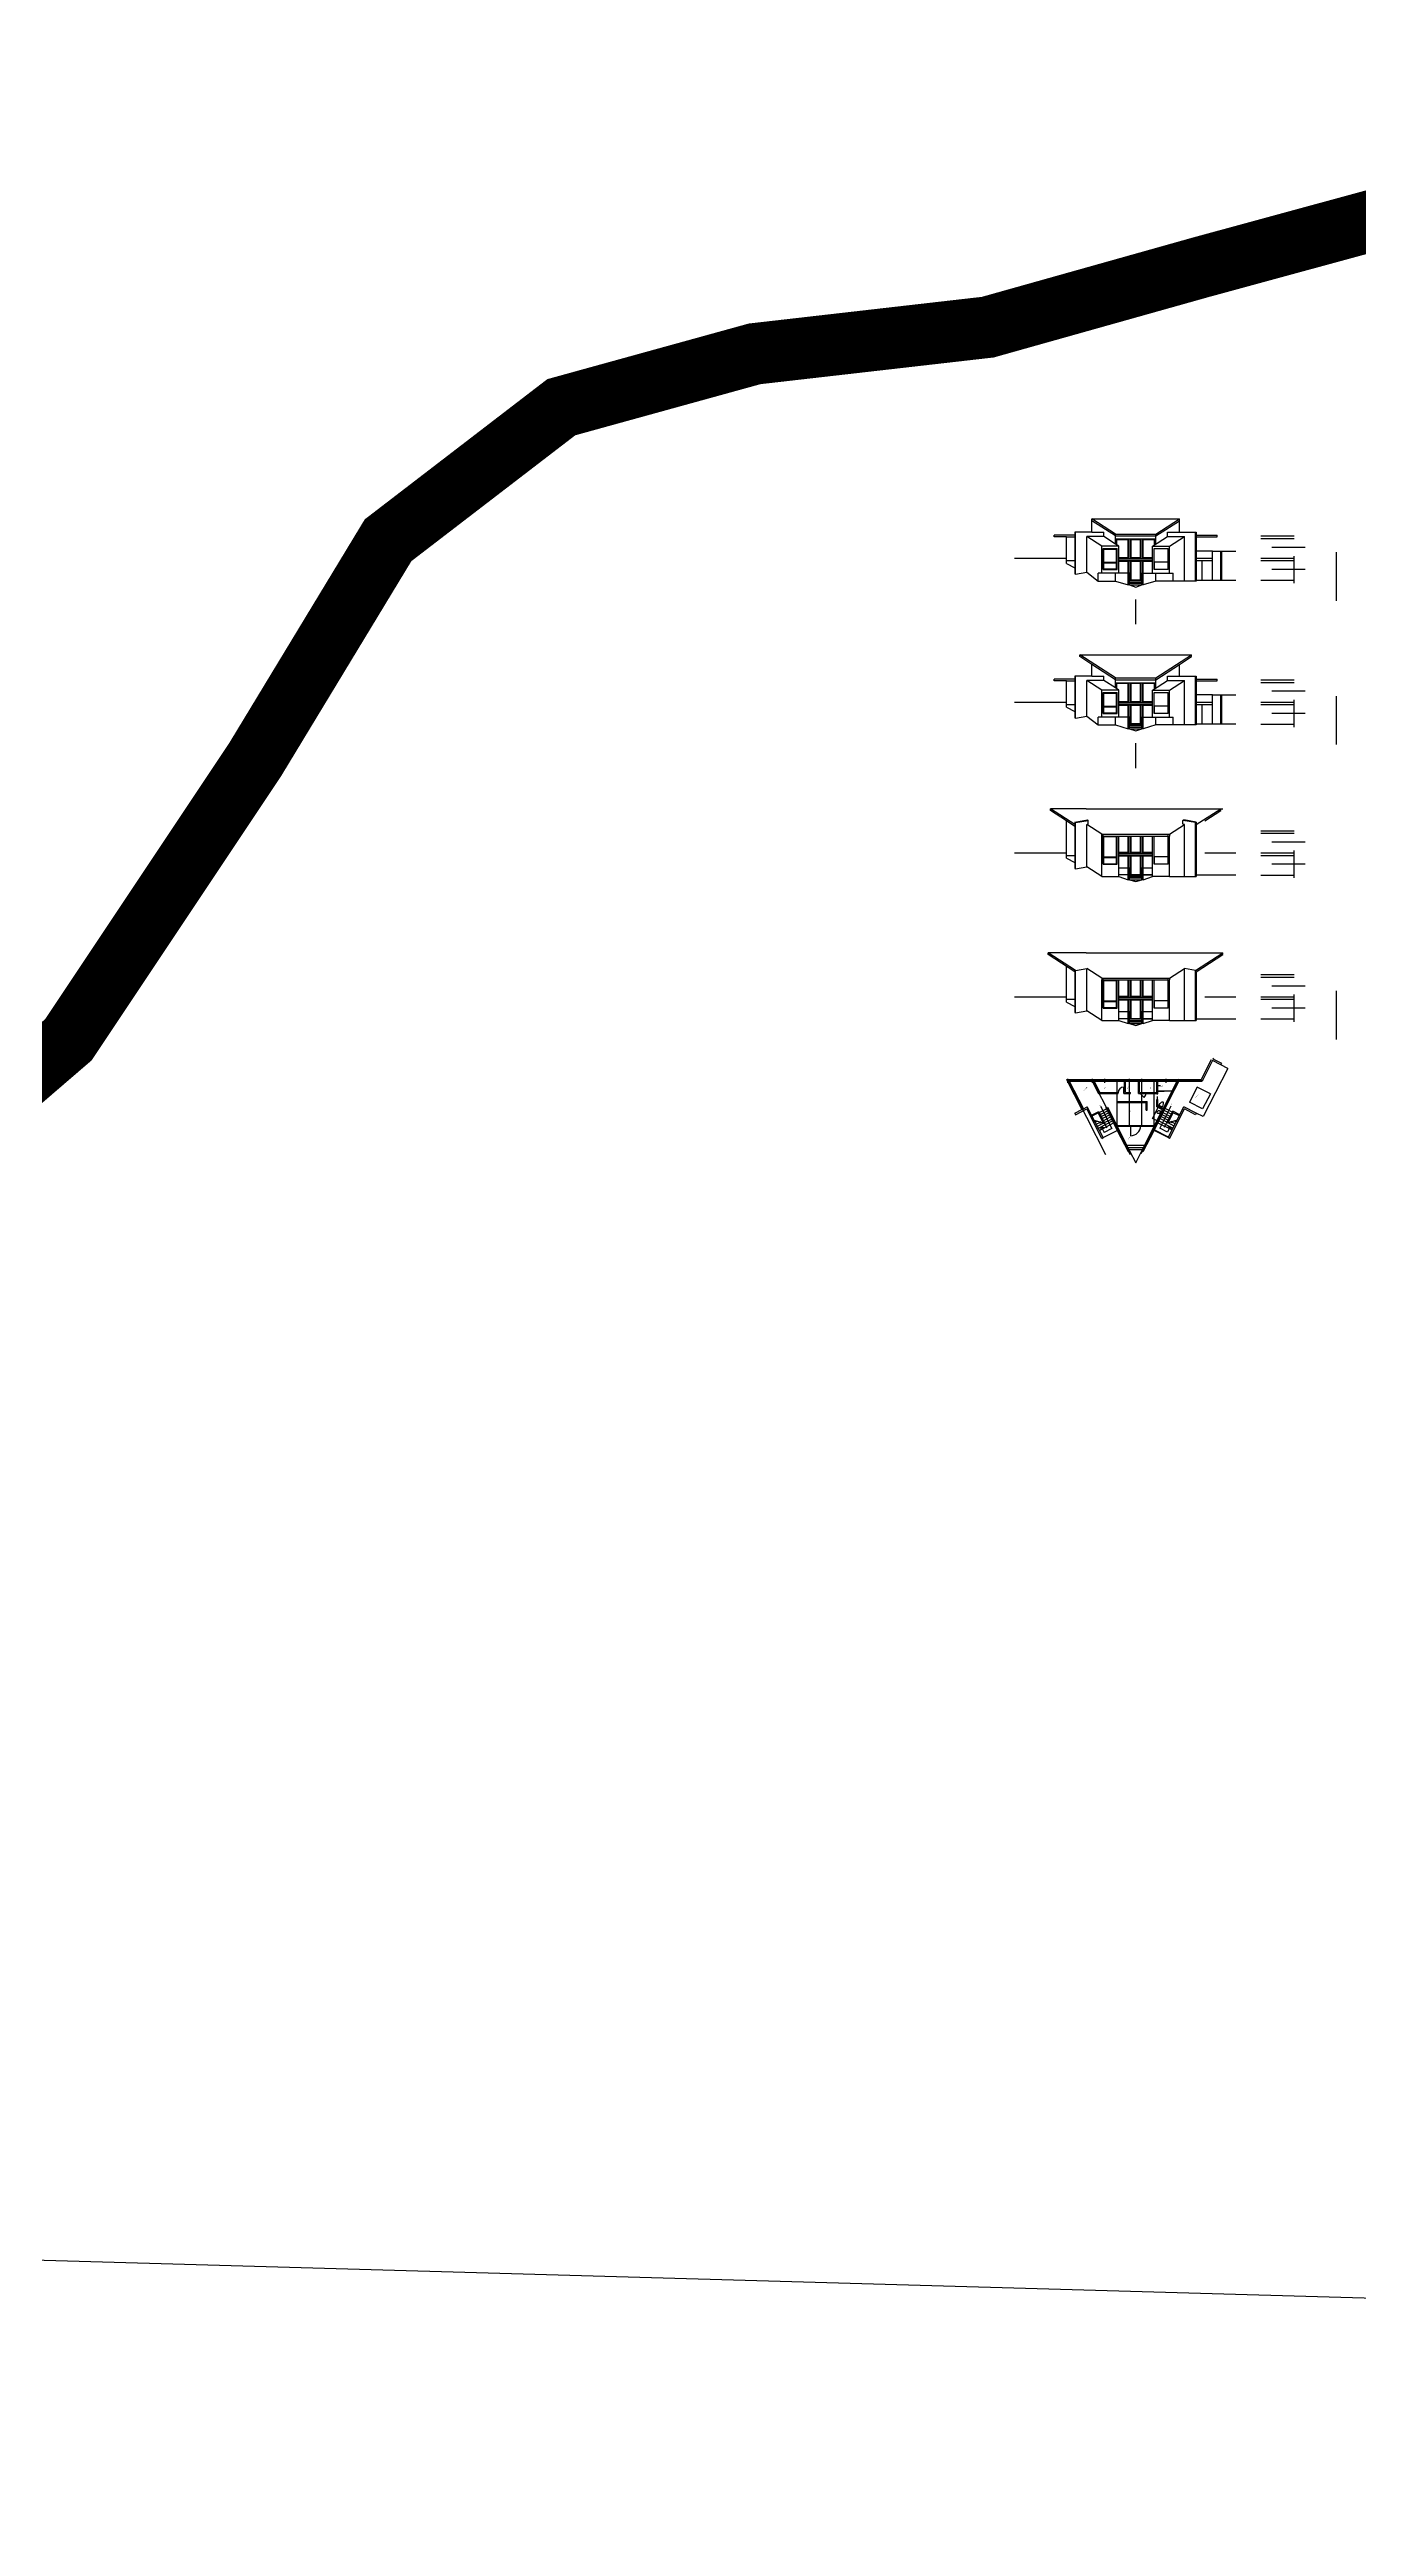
# Model space of a CAD drawing. Header units: inches. Extents: x -43639 to 75791, y -33466 to 47612.
# Drawn here: x 6285 to 12663, y -1515 to 10553 of the extents above; entities that cross this region are included whole.
import ezdxf

# ---------------------------------------------------------------- set-up
doc = ezdxf.new("R2010")
doc.units = ezdxf.units.IN
doc.header["$LTSCALE"] = 8
doc.header["$MEASUREMENT"] = 0
doc.linetypes.add('DASHED', pattern=[0.75, 0.5, -0.25])
doc.layers.get('0').update_dxf_attribs({"linetype": 'CONTINUOUS'})
for name, color, linetype in [('A-Elev', 7, 'CONTINUOUS'), ('A-fixtures', 140, 'CONTINUOUS'), ('A-millwork', 252, 'CONTINUOUS'), ('A-walls', 7, 'CONTINUOUS'), ('TOPOCREEK', 5, 'CONTINUOUS')]:
    doc.layers.add(name, color=color, linetype=linetype)
doc.styles.get("Standard").update_dxf_attribs({"font": 'txt', "height": 0.2})

msp = doc.modelspace()

# ---------------------------------------------------------------- linework, layer by layer
msp.add_line((3, -38), (30335, -905))
at = {"layer": 'A-Elev'}
for p, q in [((11364, 8266, -24034), (11791, 8266, -24034)), ((12350, 7953), (12350, 8085)), ((11305, 7603, 0), (11850, 7603, 0)), ((12350, 7252), (12350, 7384)), ((11337, 6854, 0), (12003, 6854, 0)), ((12350, 6517), (12350, 6650)), ((11337, 6152, 0), (12003, 6152, 0)), ((12350, 5816), (12350, 5948))]:
    msp.add_line(p, q, dxfattribs=at)
at = {"layer": 'A-Elev', "color": 253}
for p, q in [((11422, 8118, 0), (11485, 8118, 0)), ((11479, 8169, 0), (11676, 8169, 0)), ((11486, 8166, 0), (11541, 8166, 0)), ((11488, 8019, 0), (11488, 8121, 0)), ((11541, 8076, 0), (11541, 8166, 0)), ((11544, 8073, 0), (11544, 8169, 0)), ((11552, 8073, -8376), (11552, 8169, -8376)), ((11555, 8166, 0), (11601, 8166, 0)), ((11604, 8073, 0), (11604, 8169, 0)), ((11612, 8073, -8376), (11612, 8169, -8376)), ((11615, 8166, 0), (11670, 8166, 0)), ((11670, 8140, -8376), (11670, 8166, -8376)), ((11541, 8076, 0), (11495, 8076, 0)), ((11495, 8073, 0), (11660, 8073, 0)), ((11541, 8001, 0), (11541, 8058, 0)), ((11544, 8001, 0), (11544, 8061, 0)), ((11552, 7965, -8376), (11552, 8061, -8376)), ((11601, 8076, 0), (11555, 8076, 0)), ((11604, 7965, 0), (11604, 8061, 0)), ((11612, 8001, -8376), (11612, 8061, -8376)), ((11660, 8076, 0), (11615, 8076, 0)), ((11422, 7417, 0), (11485, 7417, 0)), ((11479, 7468, 0), (11676, 7468, 0)), ((11486, 7465, 0), (11541, 7465, 0)), ((11488, 7318, 0), (11488, 7420, 0)), ((11541, 7375, 0), (11495, 7375, 0)), ((11495, 7372, 0), (11660, 7372, 0)), ((11541, 7375, 0), (11541, 7465, 0)), ((11544, 7372, 0), (11544, 7468, 0)), ((11552, 7372, -8376), (11552, 7468, -8376)), ((11555, 7465, 0), (11601, 7465, 0)), ((11601, 7375, 0), (11555, 7375, 0)), ((11604, 7372, 0), (11604, 7468, 0)), ((11612, 7372, -8376), (11612, 7468, -8376)), ((11615, 7465, 0), (11670, 7465, 0)), ((11660, 7375, 0), (11615, 7375, 0)), ((11670, 7439, -8376), (11670, 7465, -8376)), ((11541, 7300, 0), (11541, 7357, 0)), ((11544, 7300, 0), (11544, 7360, 0)), ((11552, 7264, -8376), (11552, 7360, -8376)), ((11604, 7264, 0), (11604, 7360, 0)), ((11612, 7300, -8376), (11612, 7360, -8376)), ((11419, 6721, 0), (11736, 6721, 0)), ((11422, 6718, 0), (11485, 6718, 0)), ((11488, 6583, 0), (11488, 6721, 0)), ((11541, 6640, 0), (11495, 6640, 0)), ((11495, 6637, 0), (11660, 6637, 0)), ((11541, 6640, 0), (11541, 6721, 0)), ((11544, 6637, 0), (11544, 6721, 0)), ((11552, 6637, -8376), (11552, 6721, -8376)), ((11601, 6640, 0), (11555, 6640, 0)), ((11604, 6637, 0), (11604, 6721, 0)), ((11612, 6637, -8376), (11612, 6721, -8376)), ((11660, 6640, 0), (11615, 6640, 0)), ((11667, 6583, 0), (11667, 6721, 0)), ((11541, 6565, 0), (11541, 6622, 0)), ((11544, 6565, 0), (11544, 6625, 0)), ((11552, 6529, -8376), (11552, 6625, -8376)), ((11604, 6529, 0), (11604, 6625, 0)), ((11612, 6565, -8376), (11612, 6625, -8376)), ((11419, 6020, 0), (11736, 6020, 0)), ((11422, 6017, 0), (11485, 6017, 0)), ((11488, 5882, 0), (11488, 6020, 0)), ((11541, 5939, 0), (11495, 5939, 0)), ((11495, 5936, 0), (11660, 5936, 0)), ((11541, 5939, 0), (11541, 6020, 0)), ((11541, 5864, 0), (11541, 5921, 0)), ((11544, 5936, 0), (11544, 6020, 0)), ((11544, 5864, 0), (11544, 5924, 0)), ((11552, 5936, -8376), (11552, 6020, -8376)), ((11552, 5828, -8376), (11552, 5924, -8376)), ((11601, 5939, 0), (11555, 5939, 0)), ((11604, 5936, 0), (11604, 6020, 0)), ((11604, 5828, 0), (11604, 5924, 0)), ((11612, 5936, -8376), (11612, 6020, -8376)), ((11612, 5864, -8376), (11612, 5924, -8376)), ((11660, 5939, 0), (11615, 5939, 0)), ((11667, 5882, 0), (11667, 6020, 0))]:
    msp.add_line(p, q, dxfattribs=at)
at = {"layer": 'A-Elev', "color": 254}
for p, q in [((11479, 8192, 0), (11676, 8192, 0)), ((11495, 8001, 0), (11495, 8133, 0)), ((11660, 8001, 0), (11660, 8133, 0)), ((11479, 7491, 0), (11676, 7491, 0)), ((11495, 7300, 0), (11495, 7432, 0)), ((11660, 7300, 0), (11660, 7432, 0)), ((11495, 6523, 0), (11495, 6721, 0)), ((11660, 6523, 0), (11660, 6721, 0)), ((11495, 5822, 0), (11495, 6020, 0)), ((11660, 5822, 0), (11660, 6020, 0))]:
    msp.add_line(p, q, dxfattribs=at)
at = {"layer": 'A-Elev', "color": 252}
for p, q in [((11479, 8183, 15658), (11676, 8183, 15658)), ((11482, 8141, 8376), (11482, 8169, 8376)), ((11486, 8139, 8376), (11486, 8166, 8376)), ((11555, 8076, 0), (11555, 8166, 0)), ((11601, 8076, 0), (11601, 8166, 0)), ((11615, 8076, 0), (11615, 8166, 0)), ((11673, 8141, 0), (11673, 8169, 0)), ((11495, 8065, 0), (11660, 8065, 0)), ((11495, 8061, 0), (11660, 8061, 0)), ((11541, 8058, 0), (11495, 8058, 0)), ((11555, 7968, 0), (11555, 8058, 0)), ((11601, 8058, 0), (11555, 8058, 0)), ((11601, 7968, 0), (11555, 7968, 0)), ((11601, 7968, 0), (11601, 8058, 0)), ((11615, 8001, 0), (11615, 8058, 0)), ((11660, 8058, 0), (11615, 8058, 0)), ((11479, 7482, 15658), (11676, 7482, 15658)), ((11482, 7441, 8376), (11482, 7468, 8376)), ((11486, 7438, 8376), (11486, 7465, 8376)), ((11495, 7364, 0), (11660, 7364, 0)), ((11555, 7375, 0), (11555, 7465, 0)), ((11601, 7375, 0), (11601, 7465, 0)), ((11615, 7375, 0), (11615, 7465, 0)), ((11673, 7441, 0), (11673, 7468, 0)), ((11495, 7360, 0), (11660, 7360, 0)), ((11541, 7357, 0), (11495, 7357, 0)), ((11555, 7267, 0), (11555, 7357, 0)), ((11601, 7357, 0), (11555, 7357, 0)), ((11601, 7267, 0), (11555, 7267, 0)), ((11601, 7267, 0), (11601, 7357, 0)), ((11615, 7300, 0), (11615, 7357, 0)), ((11660, 7357, 0), (11615, 7357, 0)), ((11555, 6640, 0), (11555, 6721, 0)), ((11601, 6640, 0), (11601, 6721, 0)), ((11615, 6640, 0), (11615, 6721, 0)), ((11495, 6629, 0), (11660, 6629, 0)), ((11495, 6625, 0), (11660, 6625, 0)), ((11541, 6622, 0), (11495, 6622, 0)), ((11555, 6532, 0), (11555, 6622, 0)), ((11601, 6622, 0), (11555, 6622, 0)), ((11601, 6532, 0), (11555, 6532, 0)), ((11601, 6532, 0), (11601, 6622, 0)), ((11615, 6565, 0), (11615, 6622, 0)), ((11660, 6622, 0), (11615, 6622, 0)), ((11660, 6532, 0), (11615, 6532, 0)), ((11495, 5928, 0), (11660, 5928, 0)), ((11495, 5924, 0), (11660, 5924, 0)), ((11541, 5921, 0), (11495, 5921, 0)), ((11555, 5939, 0), (11555, 6020, 0)), ((11601, 5921, 0), (11555, 5921, 0)), ((11555, 5831, 0), (11555, 5921, 0)), ((11601, 5939, 0), (11601, 6020, 0)), ((11601, 5831, 0), (11601, 5921, 0)), ((11615, 5939, 0), (11615, 6020, 0)), ((11660, 5921, 0), (11615, 5921, 0)), ((11615, 5864, 0), (11615, 5921, 0)), ((11601, 5831, 0), (11555, 5831, 0)), ((11660, 5831, 0), (11615, 5831, 0))]:
    msp.add_line(p, q, dxfattribs=at)
at = {"layer": 'A-Elev', "color": 2}
for p, q in [((12350, 8181, 0), (12187, 8181, 0)), ((12350, 8169, 0), (12187, 8169, 0)), ((12404, 8127, 0), (12241, 8127, 0)), ((12350, 8073, 0), (12187, 8073, 0)), ((12350, 8061, 0), (12187, 8061, 0)), ((12350, 7965, 0), (12187, 7965, 0)), ((12404, 8019, 0), (12241, 8019, 0)), ((12350, 7480, 0), (12187, 7480, 0)), ((12350, 7468, 0), (12187, 7468, 0)), ((12350, 7372, 0), (12187, 7372, 0)), ((12404, 7426, 0), (12241, 7426, 0)), ((12350, 7360, 0), (12187, 7360, 0)), ((12350, 7264, 0), (12187, 7264, 0)), ((12404, 7318, 0), (12241, 7318, 0)), ((12350, 6745, 0), (12187, 6745, 0)), ((12350, 6733, 0), (12187, 6733, 0)), ((12350, 6637, 0), (12187, 6637, 0)), ((12404, 6691, 0), (12241, 6691, 0)), ((12350, 6625, 0), (12187, 6625, 0)), ((12350, 6529, 0), (12187, 6529, 0)), ((12404, 6583, 0), (12241, 6583, 0)), ((12350, 6044, 0), (12187, 6044, 0)), ((12350, 6032, 0), (12187, 6032, 0)), ((12350, 5936, 0), (12187, 5936, 0)), ((12350, 5924, 0), (12187, 5924, 0)), ((12404, 5990, 0), (12241, 5990, 0)), ((12350, 5828, 0), (12187, 5828, 0)), ((12404, 5882, 0), (12241, 5882, 0))]:
    msp.add_line(p, q, dxfattribs=at)
at = {"layer": 'A-Elev', "color": 7}
for p, q in [((11419, 6730, 0), (11743, 6730, 0)), ((11412, 6028, 0), (11743, 6028, 0))]:
    msp.add_line(p, q, dxfattribs=at)
at = {"layer": 'A-Elev', "color": 251}
for p, q in [((11541, 6532, 0), (11495, 6532, 0)), ((11614, 6532, 0), (11660, 6532, 0)), ((11541, 5831, 0), (11495, 5831, 0)), ((11614, 5831, 0), (11660, 5831, 0))]:
    msp.add_line(p, q, dxfattribs=at)
at = {"layer": 'A-Elev'}
msp.add_circle((15493, 7499, 24023), 15658, dxfattribs=at)
at = {"layer": 'A-fixtures'}
for p, q in [((11689, 5405, 0), (11705, 5397, 0)), ((11691, 5409, 0), (11707, 5401, 0))]:
    msp.add_line(p, q, dxfattribs=at)
at = {"layer": 'A-fixtures', "extrusion": (0, 0, -1)}
msp.add_ellipse((11697, 5401, 0), major_axis=(12.7, 24.9), ratio=0.321429, start_param=4.712389, end_param=7.853982, dxfattribs=at)
at = {"layer": 'A-millwork'}
for p, q in [((11660, 5345, 0), (11687, 5398, 0)), ((11682, 5334, 0), (11660, 5345, 0))]:
    msp.add_line(p, q, dxfattribs=at)
msp.add_arc((11599, 5467, 0), 28, 315, 360, dxfattribs=at)
at = {"layer": 'A-walls'}
for p, q in [((11364, 8201, -8376), (11364, 8266, -8376)), ((11791, 8201, -8376), (11791, 8266, -8376)), ((11282, 8186, 0), (11181, 8186, 0)), ((11181, 8178, 39693), (11181, 8186, 39693)), ((11240, 8178, 0), (11181, 8178, 0)), ((11240, 8049, 15658), (11240, 8178, 15658)), ((11282, 8201, -124812), (11282, 8186, -115362)), ((11364, 8201, 0), (11282, 8201, 0)), ((11495, 8133, 0), (11479, 8143, 0)), ((11660, 8133, 0), (11732, 8180, 0)), ((11660, 8133, 0), (11743, 8133, 0)), ((11732, 8201, 0), (11873, 8201, 0)), ((11732, 8180, 0), (11816, 8180, 0)), ((11743, 8133, 0), (11816, 8180, 0)), ((11873, 8201, -124812), (11873, 8186, -115362)), ((11873, 8186, 0), (11974, 8186, 0)), ((11873, 8178, 0), (11974, 8178, 0)), ((11952, 8073, 0), (11952, 8109, 0)), ((11952, 8109, 0), (12066, 8109, 0)), ((11974, 8178, 39693), (11974, 8186, 39693)), ((11993, 7968, 0), (11993, 8109, 0)), ((11997, 7968, 0), (11997, 8109, 0)), ((12557, 7867), (12557, 8104)), ((11240, 8073, 0), (10988, 8073, 0)), ((11240, 8049, 15658), (11282, 8027, 15658)), ((11282, 8027, -15658), (11282, 7998, 2921)), ((11282, 7998, 0), (11285, 7996, 0)), ((11285, 7996, 0), (11339, 8006, 0)), ((11339, 8006, 0), (11395, 7962, 0)), ((11607, 7944, 0), (11607, 8001, 0)), ((11614, 7944, -8376), (11614, 8001, -8376)), ((11952, 8073, 0), (11873, 8073, 0)), ((11952, 8061, 0), (11873, 8061, 0)), ((11873, 7968, 0), (12066, 7968, 0)), ((11901, 7968, 0), (11901, 8061, 0)), ((11395, 7962, 0), (11479, 7962, 0)), ((11479, 7962, 0), (11541, 7944, 0)), ((11548, 7944, 0), (11578, 7934, 0)), ((11578, 7934, 0), (11607, 7944, 0)), ((11578, 7753, 0), (11578, 7873, 0)), ((11676, 7963, 0), (11614, 7944, 0)), ((11873, 7963, 0), (11676, 7963, 0)), ((11305, 7595, 15658), (11305, 7603, 15658)), ((11850, 7595, 15658), (11850, 7603, 15658)), ((11282, 7485, 0), (11181, 7485, 0)), ((11181, 7477, 39693), (11181, 7485, 39693)), ((11282, 7500, -124812), (11282, 7485, -115362)), ((11364, 7500, 0), (11282, 7500, 0)), ((11364, 7556, 15658), (11305, 7595, 15658)), ((11364, 7500, -8376), (11364, 7556, -8376)), ((11732, 7500, 0), (11873, 7500, 0)), ((11791, 7556, 15658), (11850, 7595, 15658)), ((11791, 7500, -8376), (11791, 7556, -8376)), ((11873, 7500, -124812), (11873, 7485, -115362)), ((11873, 7485, 0), (11974, 7485, 0)), ((11974, 7477, 39693), (11974, 7485, 39693)), ((11240, 7372, 0), (10988, 7372, 0)), ((11240, 7477, 0), (11181, 7477, 0)), ((11240, 7348, 15658), (11240, 7477, 15658)), ((11495, 7432, 0), (11479, 7443, 0)), ((11660, 7432, 0), (11732, 7479, 0)), ((11660, 7432, 0), (11743, 7432, 0)), ((11732, 7479, 0), (11816, 7479, 0)), ((11743, 7432, 0), (11816, 7479, 0)), ((11873, 7477, 0), (11974, 7477, 0)), ((11952, 7372, 0), (11873, 7372, 0)), ((11952, 7372, 0), (11952, 7408, 0)), ((11952, 7408, 0), (12066, 7408, 0)), ((11993, 7267, 0), (11993, 7408, 0)), ((11997, 7267, 0), (11997, 7408, 0)), ((12557, 7166), (12557, 7403)), ((11240, 7348, 15658), (11282, 7327, 15658)), ((11282, 7327, -15658), (11282, 7297, 2921)), ((11282, 7297, 0), (11285, 7295, 0)), ((11285, 7295, 0), (11339, 7305, 0)), ((11339, 7305, 0), (11395, 7262, 0)), ((11395, 7262, 0), (11479, 7262, 0)), ((11479, 7262, 0), (11541, 7243, 0)), ((11548, 7243, 0), (11578, 7233, 0)), ((11578, 7233, 0), (11607, 7243, 0)), ((11607, 7243, 0), (11607, 7300, 0)), ((11614, 7243, -8376), (11614, 7300, -8376)), ((11676, 7262, 0), (11614, 7243, 0)), ((11873, 7262, 0), (11676, 7262, 0)), ((11952, 7360, 0), (11873, 7360, 0)), ((11873, 7267, 0), (12066, 7267, 0)), ((11901, 7267, 0), (11901, 7360, 0)), ((11578, 7052, 0), (11578, 7173, 0)), ((11282, 6777, 0), (11162, 6854, 0)), ((11337, 6854, 0), (11162, 6854, 0)), ((11162, 6846, 15658), (11162, 6854, 15658)), ((11240, 6795, 15658), (11162, 6846, 15658)), ((11240, 6613, 15658), (11240, 6795, 15658)), ((11285, 6786, 0), (11282, 6788, 0)), ((11347, 6796, 0), (11343, 6799, 0)), ((11743, 6730, 0), (11816, 6777, 0)), ((11808, 6796, 0), (11812, 6799, 0)), ((11870, 6786, 0), (11873, 6788, 0)), ((11873, 6777, 0), (11993, 6854, 0)), ((11915, 6795, 15658), (11993, 6846, 15658)), ((11993, 6846, 15658), (11993, 6854, 15658)), ((11240, 6637, 0), (10988, 6637, 0)), ((11412, 6730, 0), (11419, 6730, 0)), ((12066, 6637, 0), (11914, 6637, 0)), ((11240, 6613, 15658), (11282, 6592, 15658)), ((11282, 6592, 0), (11282, 6563, 18580)), ((11282, 6563, 15658), (11285, 6561, 15658)), ((11285, 6561, 0), (11339, 6570, 0)), ((11412, 6523, 0), (11339, 6570, 0)), ((11412, 6523, 0), (11495, 6523, 0)), ((11495, 6523, 0), (11541, 6508, 0)), ((11541, 6508, 0), (11541, 6565, 0)), ((11548, 6508, 0), (11548, 6565, 0)), ((11607, 6508, 0), (11607, 6565, 0)), ((11614, 6508, -8376), (11614, 6565, -8376)), ((11614, 6508, 0), (11660, 6523, 0)), ((11743, 6523, 0), (11660, 6523, 0)), ((11743, 6523, 0), (11873, 6523, 0)), ((11873, 6532, 0), (12066, 6532, 0)), ((11548, 6508, 0), (11578, 6499, 0)), ((11578, 6499, 0), (11607, 6508, 0)), ((11337, 6152, 0), (11152, 6152, 0)), ((11285, 6066, 0), (11152, 6152, 0)), ((11152, 6144, 15658), (11152, 6152, 15658)), ((11282, 6060, 15658), (11152, 6144, 15658)), ((11240, 5912, 15658), (11240, 6087, 15658)), ((11285, 6066, 0), (11339, 6075, 0)), ((11412, 6028, 0), (11339, 6075, 0)), ((11743, 6028, 0), (11816, 6075, 0)), ((11870, 6066, 0), (11816, 6075, 0)), ((11870, 6066, 0), (12003, 6152, 0)), ((11873, 6060, 15658), (12003, 6144, 15658)), ((12003, 6144, 15658), (12003, 6152, 15658)), ((11240, 5936, 0), (10988, 5936, 0)), ((12066, 5936, 0), (11914, 5936, 0)), ((12557, 5730), (12557, 5967)), ((11240, 5912, 15658), (11282, 5890, 15658)), ((11282, 5890, 0), (11282, 5861, 18580)), ((11282, 5861, 15658), (11285, 5859, 15658)), ((11285, 5859, 0), (11339, 5869, 0)), ((11412, 5822, 0), (11339, 5869, 0)), ((11412, 5822, 0), (11495, 5822, 0)), ((11495, 5822, 0), (11541, 5807, 0)), ((11541, 5807, 0), (11541, 5864, 0)), ((11548, 5807, 0), (11548, 5864, 0)), ((11548, 5807, 0), (11578, 5797, 0)), ((11578, 5797, 0), (11607, 5807, 0)), ((11607, 5807, 0), (11607, 5864, 0)), ((11614, 5807, -8376), (11614, 5864, -8376)), ((11614, 5807, 0), (11660, 5822, 0)), ((11743, 5822, 0), (11660, 5822, 0)), ((11743, 5822, 0), (11873, 5822, 0)), ((11873, 5831, 0), (12066, 5831, 0)), ((11993, 5606, 0), (11952, 5627, 0)), ((11997, 5613, 0), (11955, 5634, 0)), ((11993, 5606, 0), (11997, 5613, 0)), ((11241, 5535, 0), (11896, 5535, 0)), ((11254, 5527, 0), (11366, 5527, 0)), ((11366, 5527, 0), (11397, 5467, 0)), ((11375, 5527, 0), (11403, 5472, 0)), ((11375, 5527, 0), (11523, 5527, 0)), ((11397, 5467, 0), (11492, 5467, 0)), ((11403, 5472, 0), (11492, 5472, 0)), ((11492, 5467, 0), (11492, 5472, 0)), ((11520, 5470, 0), (11520, 5498, 0)), ((11520, 5467, 0), (11520, 5472, 0)), ((11520, 5472, 0), (11523, 5472, 0)), ((11520, 5467, 0), (11552, 5467, 0)), ((11523, 5472, 0), (11523, 5527, 0)), ((11528, 5527, 0), (11591, 5527, 0)), ((11528, 5472, 0), (11528, 5527, 0)), ((11528, 5472, 0), (11552, 5472, 0)), ((11552, 5467, 0), (11552, 5472, 0)), ((11591, 5467, 0), (11591, 5527, 0)), ((11591, 5467, 0), (11601, 5467, 0)), ((11596, 5527, 0), (11680, 5527, 0)), ((11596, 5472, 0), (11596, 5527, 0)), ((11596, 5472, 0), (11599, 5472, 0)), ((11599, 5467, 0), (11599, 5472, 0)), ((11599, 5467, 0), (11619, 5447, 0)), ((11627, 5472, 0), (11680, 5472, 0)), ((11627, 5467, 0), (11627, 5472, 0)), ((11627, 5467, 0), (11681, 5467, 0)), ((11667, 5287, 0), (11743, 5437, 0)), ((11680, 5472, 0), (11680, 5527, 0)), ((11681, 5465, 0), (11681, 5467, 0)), ((11681, 5465, 0), (11686, 5465, 0)), ((11681, 5401, 0), (11681, 5438, 0)), ((11684, 5425, 0), (11684, 5452, 0)), ((11686, 5468, 0), (11686, 5527, 0)), ((11686, 5527, 0), (11901, 5527, 0)), ((11698, 5504, 0), (11686, 5504, 0)), ((11686, 5480, 0), (11716, 5480, 0)), ((11686, 5478, 0), (11716, 5478, 0)), ((11686, 5465, 0), (11686, 5468, 0)), ((11686, 5404, 0), (11686, 5438, 0)), ((11711, 5392, 0), (11736, 5441, 0)), ((11716, 5480, 0), (11716, 5478, 0)), ((11740, 5442, 0), (11738, 5439, 0)), ((11755, 5473, 0), (11740, 5442, 0)), ((11740, 5442, 0), (11755, 5470, 0)), ((11741, 5441, 0), (11755, 5469, 0)), ((11742, 5441, 0), (11741, 5438, 0)), ((11757, 5472, 0), (11772, 5500, 0)), ((11757, 5472, 0), (11771, 5500, 0)), ((11758, 5471, 0), (11757, 5469, 0)), ((11758, 5471, 0), (11772, 5500, 0)), ((11783, 5527, 0), (11770, 5501, 0)), ((11786, 5527, 0), (11772, 5500, 0)), ((11772, 5503, 0), (11783, 5524, 0)), ((11282, 5371, 0), (11316, 5388, 0)), ((11282, 5371, 0), (11285, 5363, 0)), ((11285, 5363, 0), (11339, 5391, 0)), ((11323, 5392, 0), (11342, 5402, 0)), ((11412, 5248, 0), (11339, 5391, 0)), ((11419, 5252, 0), (11342, 5402, 0)), ((11363, 5361, 0), (11398, 5379, 0)), ((11365, 5357, 0), (11395, 5372, 0)), ((11398, 5379, 0), (11428, 5319, 0)), ((11407, 5404, 0), (11462, 5296, 0)), ((11433, 5396, 0), (11440, 5400, 0)), ((11433, 5396, 0), (11488, 5287, 0)), ((11440, 5400, 0), (11495, 5291, 0)), ((11488, 5311, 0), (11485, 5311, 0)), ((11488, 5423, 0), (11488, 5428, 0)), ((11490, 5311, 0), (11488, 5311, 0)), ((11490, 5311, 0), (11490, 5306, 0)), ((11490, 5310, 0), (11493, 5310, 0)), ((11493, 5307, 0), (11493, 5310, 0)), ((11542, 5310, 0), (11545, 5310, 0)), ((11542, 5310, 0), (11542, 5307, 0)), ((11548, 5311, 0), (11545, 5311, 0)), ((11545, 5311, 0), (11545, 5306, 0)), ((11550, 5311, 0), (11548, 5311, 0)), ((11550, 5311, 0), (11550, 5306, 0)), ((11550, 5310, 0), (11553, 5310, 0)), ((11553, 5307, 0), (11553, 5310, 0)), ((11602, 5310, 0), (11602, 5307, 0)), ((11602, 5310, 0), (11605, 5310, 0)), ((11605, 5311, 0), (11605, 5306, 0)), ((11608, 5311, 0), (11605, 5311, 0)), ((11610, 5311, 0), (11608, 5311, 0)), ((11610, 5311, 0), (11610, 5306, 0)), ((11610, 5310, 0), (11613, 5310, 0)), ((11613, 5307, 0), (11613, 5310, 0)), ((11629, 5385, 0), (11629, 5423, 0)), ((11629, 5385, 0), (11634, 5385, 0)), ((11634, 5385, 0), (11634, 5428, 0)), ((11660, 5291, 0), (11709, 5387, 0)), ((11662, 5310, 0), (11665, 5310, 0)), ((11662, 5310, 0), (11662, 5307, 0)), ((11665, 5311, 0), (11665, 5306, 0)), ((11665, 5311, 0), (11668, 5311, 0)), ((11668, 5311, 0), (11670, 5311, 0)), ((11749, 5405, 0), (11695, 5297, 0)), ((11758, 5380, 0), (11727, 5320, 0)), ((11736, 5252, 0), (11813, 5402, 0)), ((11743, 5248, 0), (11816, 5391, 0)), ((11793, 5362, 0), (11758, 5380, 0)), ((11791, 5358, 0), (11760, 5373, 0)), ((11873, 5371, 0), (11813, 5402, 0)), ((11870, 5363, 0), (11816, 5391, 0)), ((11873, 5371, 0), (11870, 5363, 0)), ((11410, 5305, 0), (11406, 5292, 0)), ((11410, 5305, 0), (11423, 5301, 0)), ((11410, 5305, 0), (11424, 5277, 0)), ((11412, 5248, 0), (11419, 5252, 0)), ((11462, 5296, 0), (11424, 5277, 0)), ((11490, 5306, 0), (11488, 5306, 0)), ((11488, 5287, 0), (11495, 5291, 0)), ((11490, 5307, 0), (11493, 5307, 0)), ((11493, 5309, 0), (11542, 5309, 0)), ((11542, 5307, 0), (11545, 5307, 0)), ((11550, 5306, 0), (11545, 5306, 0)), ((11550, 5307, 0), (11553, 5307, 0)), ((11553, 5309, 0), (11602, 5309, 0)), ((11553, 5309, 0), (11553, 5260, 0)), ((11602, 5307, 0), (11605, 5307, 0)), ((11610, 5306, 0), (11605, 5306, 0)), ((11610, 5307, 0), (11613, 5307, 0)), ((11613, 5309, 0), (11662, 5309, 0)), ((11662, 5307, 0), (11665, 5307, 0)), ((11665, 5306, 0), (11667, 5306, 0)), ((11732, 5278, 0), (11695, 5297, 0)), ((11746, 5306, 0), (11732, 5278, 0)), ((11746, 5306, 0), (11734, 5302, 0)), ((11743, 5248, 0), (11736, 5252, 0)), ((11746, 5306, 0), (11750, 5293, 0))]:
    msp.add_line(p, q, dxfattribs=at)
at = {"layer": 'A-walls', "color": 254}
for p, q in [((11479, 8192, 0), (11364, 8266, 0)), ((11676, 8192, 0), (11791, 8266, 0)), ((11282, 8186, 0), (11282, 8027, -15658)), ((11412, 8133, 0), (11339, 8180, 0)), ((11364, 8201, 0), (11423, 8201, 0)), ((11495, 8133, 0), (11412, 8133, 0)), ((11412, 8001, 0), (11412, 8133, 0)), ((11479, 8143, 0), (11479, 8192, 0)), ((11676, 8143, 0), (11676, 8192, 0)), ((11873, 8186, 0), (11873, 7963, -22075)), ((11395, 7962, 0), (11395, 8001, 0)), ((11548, 8001, 0), (11395, 8001, 0)), ((11541, 7944, 0), (11541, 8001, 0)), ((11548, 7944, 0), (11548, 8001, 0)), ((11607, 8001, 0), (11760, 8001, 0)), ((11760, 7963, 0), (11760, 8001, 0)), ((11479, 7491, 0), (11305, 7603, 0)), ((11676, 7491, 0), (11850, 7603, 0)), ((11282, 7485, 0), (11282, 7327, -15658)), ((11364, 7500, 0), (11423, 7500, 0)), ((11479, 7443, 0), (11479, 7491, 0)), ((11676, 7443, 0), (11676, 7491, 0)), ((11873, 7485, 0), (11873, 7262, -22075)), ((11412, 7432, 0), (11339, 7479, 0)), ((11495, 7432, 0), (11412, 7432, 0)), ((11412, 7300, 0), (11412, 7432, 0)), ((11548, 7300, 0), (11395, 7300, 0)), ((11395, 7262, 0), (11395, 7300, 0)), ((11541, 7243, 0), (11541, 7300, 0)), ((11548, 7243, 0), (11548, 7300, 0)), ((11607, 7300, 0), (11760, 7300, 0)), ((11760, 7262, 0), (11760, 7300, 0)), ((11282, 6768, 15658), (11240, 6795, 15658)), ((11282, 6788, 0), (11343, 6799, 0)), ((11285, 6786, 0), (11347, 6796, 0)), ((11339, 6777, 0), (11347, 6778, 0)), ((11412, 6730, 0), (11339, 6777, 0)), ((11870, 6786, 0), (11808, 6796, 0)), ((11816, 6777, 0), (11808, 6778, 0)), ((11873, 6788, 0), (11812, 6799, 0)), ((11412, 6523, 0), (11412, 6730, 0))]:
    msp.add_line(p, q, dxfattribs=at)
at = {"layer": 'A-walls', "color": 252}
for p, q in [((11479, 8183, 15658), (11364, 8257, 15658)), ((11676, 8183, 15658), (11791, 8257, 15658)), ((11339, 8006, 0), (11339, 8180, 0)), ((11419, 8121, 0), (11488, 8121, 0)), ((11423, 8180, 0), (11423, 8201, 0)), ((11485, 8055, 0), (11485, 8121, 0)), ((11667, 8121, 0), (11736, 8121, 0)), ((11732, 8180, 0), (11732, 8201, 0)), ((11816, 7963, 0), (11816, 8180, 0)), ((11419, 8019, 0), (11488, 8019, 0)), ((11422, 8055, 0), (11485, 8055, 0)), ((11422, 8052, 0), (11485, 8052, 0)), ((11422, 8022, 0), (11485, 8022, 0)), ((11485, 8022, 0), (11485, 8052, 0)), ((11736, 8019, 0), (11667, 8019, 0)), ((11670, 8019, 0), (11670, 8055, 0)), ((11736, 8055, 0), (11670, 8055, 0)), ((11676, 7962, 0), (11676, 8001, 0)), ((11952, 7968, 0), (11952, 8073, 0)), ((11479, 7482, 15658), (11364, 7556, 15658)), ((11423, 7479, 0), (11423, 7500, 0)), ((11676, 7482, 15658), (11791, 7556, 15658)), ((11732, 7479, 0), (11732, 7500, 0)), ((11339, 7305, 0), (11339, 7479, 0)), ((11419, 7420, 0), (11488, 7420, 0)), ((11485, 7354, 0), (11485, 7420, 0)), ((11667, 7420, 0), (11736, 7420, 0)), ((11816, 7262, 0), (11816, 7479, 0)), ((11952, 7267, 0), (11952, 7372, 0)), ((11419, 7318, 0), (11488, 7318, 0)), ((11422, 7354, 0), (11485, 7354, 0)), ((11422, 7351, 0), (11485, 7351, 0)), ((11422, 7321, 0), (11485, 7321, 0)), ((11485, 7321, 0), (11485, 7351, 0)), ((11736, 7318, 0), (11667, 7318, 0)), ((11670, 7318, 0), (11670, 7354, 0)), ((11736, 7354, 0), (11670, 7354, 0)), ((11676, 7262, 0), (11676, 7300, 0)), ((11339, 6570, 0), (11339, 6777, 0)), ((11347, 6778, 0), (11347, 6796, 0)), ((11808, 6778, 0), (11808, 6796, 0)), ((11816, 6523, 0), (11816, 6777, 0)), ((11485, 6619, 0), (11485, 6718, 0)), ((11419, 6583, 0), (11488, 6583, 0)), ((11422, 6619, 0), (11485, 6619, 0)), ((11422, 6616, 0), (11485, 6616, 0)), ((11422, 6586, 0), (11485, 6586, 0)), ((11485, 6586, 0), (11485, 6616, 0)), ((11736, 6583, 0), (11667, 6583, 0)), ((11670, 6583, 0), (11670, 6619, 0)), ((11736, 6619, 0), (11670, 6619, 0)), ((11339, 5869, 0), (11339, 6075, 0)), ((11816, 5822, 0), (11816, 6075, 0)), ((11422, 5918, 0), (11485, 5918, 0)), ((11422, 5915, 0), (11485, 5915, 0)), ((11485, 5918, 0), (11485, 6017, 0)), ((11485, 5885, 0), (11485, 5915, 0)), ((11736, 5918, 0), (11670, 5918, 0)), ((11670, 5882, 0), (11670, 5918, 0)), ((11419, 5882, 0), (11488, 5882, 0)), ((11422, 5885, 0), (11485, 5885, 0)), ((11736, 5882, 0), (11667, 5882, 0)), ((11716, 5479, 0), (11756, 5479, 0))]:
    msp.add_line(p, q, dxfattribs=at)
at = {"layer": 'A-walls', "color": 253}
for p, q in [((11240, 8178, 0), (11282, 8178, 0)), ((11285, 7996, 0), (11285, 8201, 0)), ((11419, 8019, 0), (11419, 8121, 0)), ((11422, 8055, 0), (11422, 8118, 0)), ((11667, 8019, 0), (11667, 8121, 0)), ((11736, 8019, 0), (11736, 8121, 0)), ((11743, 8001, 0), (11743, 8133, 0)), ((11870, 7963, 0), (11870, 8201, 0)), ((11952, 8109, 0), (11873, 8109, 0)), ((11282, 8061, 0), (11240, 8061, 0)), ((11422, 8022, 0), (11422, 8052, 0)), ((11607, 7965, 0), (11548, 7965, 0)), ((11548, 7944, 0), (11541, 7944, 0)), ((11607, 7958, 0), (11548, 7958, 0)), ((11607, 7951, 0), (11548, 7951, 0)), ((11614, 7944, 0), (11607, 7944, 0)), ((11285, 7295, 0), (11285, 7500, 0)), ((11870, 7262, 0), (11870, 7500, 0)), ((11240, 7477, 0), (11282, 7477, 0)), ((11419, 7318, 0), (11419, 7420, 0)), ((11422, 7354, 0), (11422, 7417, 0)), ((11667, 7318, 0), (11667, 7420, 0)), ((11736, 7318, 0), (11736, 7420, 0)), ((11743, 7300, 0), (11743, 7432, 0)), ((11952, 7408, 0), (11873, 7408, 0)), ((11282, 7360, 0), (11240, 7360, 0)), ((11422, 7321, 0), (11422, 7351, 0)), ((11548, 7243, 0), (11541, 7243, 0)), ((11607, 7264, 0), (11548, 7264, 0)), ((11607, 7257, 0), (11548, 7257, 0)), ((11607, 7250, 0), (11548, 7250, 0)), ((11614, 7243, 0), (11607, 7243, 0)), ((11282, 6788, 0), (11282, 6592, 0)), ((11285, 6561, 0), (11285, 6786, 0)), ((11870, 6523, 0), (11870, 6786, 0)), ((11873, 6788, 0), (11873, 6523, 0)), ((11419, 6583, 0), (11419, 6721, 0)), ((11422, 6619, 0), (11422, 6718, 0)), ((11736, 6583, 0), (11736, 6721, 0)), ((11743, 6730, 0), (11743, 6721, 0)), ((11743, 6523, 0), (11743, 6721, 0)), ((11282, 6625, 0), (11240, 6625, 0)), ((11422, 6586, 0), (11422, 6616, 0)), ((11548, 6565, 0), (11495, 6565, 0)), ((11607, 6529, 0), (11548, 6529, 0)), ((11607, 6522, 0), (11548, 6522, 0)), ((11660, 6565, 0), (11607, 6565, 0)), ((11548, 6508, 0), (11541, 6508, 0)), ((11607, 6515, 0), (11548, 6515, 0)), ((11614, 6508, 0), (11607, 6508, 0)), ((11282, 6060, 0), (11282, 5890, 0)), ((11285, 5859, 0), (11285, 6066, 0)), ((11870, 5822, 0), (11870, 6066, 0)), ((11873, 6060, 0), (11873, 5822, 0)), ((11282, 5924, 0), (11240, 5924, 0)), ((11412, 6028, 0), (11412, 6020, 0)), ((11412, 5822, 0), (11412, 6020, 0)), ((11419, 5882, 0), (11419, 6020, 0)), ((11422, 5918, 0), (11422, 6017, 0)), ((11422, 5885, 0), (11422, 5915, 0)), ((11736, 5882, 0), (11736, 6020, 0)), ((11743, 6028, 0), (11743, 6020, 0)), ((11743, 5822, 0), (11743, 6020, 0)), ((11548, 5864, 0), (11495, 5864, 0)), ((11548, 5807, 0), (11541, 5807, 0)), ((11607, 5828, 0), (11548, 5828, 0)), ((11607, 5821, 0), (11548, 5821, 0)), ((11607, 5814, 0), (11548, 5814, 0)), ((11660, 5864, 0), (11607, 5864, 0)), ((11614, 5807, 0), (11607, 5807, 0)), ((12026, 5589, 0), (11906, 5354, 0)), ((11955, 5634, -8376), (11958, 5639, -8376)), ((12026, 5589, 0), (11993, 5606, 0)), ((11599, 5472, 0), (11627, 5472, 0)), ((11601, 5467, 0), (11629, 5467, 0)), ((11681, 5438, 0), (11686, 5438, 0)), ((11736, 5441, -8376), (11780, 5527, -8376)), ((11742, 5441, 0), (11757, 5469, 0)), ((11743, 5437, -8376), (11793, 5535, -8376)), ((11755, 5473, 0), (11770, 5501, 0)), ((11877, 5498, -8376), (11840, 5425, -8376)), ((11942, 5465, -8376), (11877, 5498, -8376)), ((11942, 5465, -8376), (11904, 5392, -8376)), ((11376, 5336, 0), (11402, 5328, 0)), ((11381, 5327, 0), (11390, 5332, 0)), ((11386, 5317, 0), (11406, 5327, 0)), ((11391, 5307, 0), (11420, 5322, 0)), ((11396, 5297, 0), (11465, 5333, 0)), ((11400, 5374, 0), (11435, 5391, 0)), ((11401, 5287, 0), (11470, 5323, 0)), ((11402, 5328, 0), (11407, 5330, 0)), ((11404, 5324, 0), (11407, 5330, 0)), ((11404, 5324, 0), (11409, 5326, 0)), ((11405, 5364, 0), (11440, 5382, 0)), ((11409, 5326, 0), (11428, 5319, 0)), ((11410, 5354, 0), (11445, 5372, 0)), ((11415, 5344, 0), (11450, 5362, 0)), ((11420, 5334, 0), (11455, 5352, 0)), ((11425, 5325, 0), (11460, 5342, 0)), ((11438, 5300, 0), (11428, 5319, 0)), ((11493, 5310, 0), (11542, 5310, 0)), ((11553, 5310, 0), (11602, 5310, 0)), ((11613, 5310, 0), (11662, 5310, 0)), ((11686, 5324, 0), (11755, 5289, 0)), ((11691, 5334, 0), (11760, 5298, 0)), ((11730, 5326, 0), (11696, 5344, 0)), ((11735, 5336, 0), (11701, 5354, 0)), ((11740, 5346, 0), (11706, 5363, 0)), ((11745, 5355, 0), (11711, 5373, 0)), ((11750, 5365, 0), (11716, 5383, 0)), ((11718, 5302, 0), (11727, 5320, 0)), ((11755, 5375, 0), (11721, 5393, 0)), ((11748, 5327, 0), (11727, 5320, 0)), ((11765, 5308, 0), (11736, 5323, 0)), ((11752, 5324, 0), (11748, 5327, 0)), ((11752, 5324, 0), (11750, 5331, 0)), ((11754, 5329, 0), (11750, 5331, 0)), ((11770, 5318, 0), (11751, 5328, 0)), ((11780, 5337, 0), (11754, 5329, 0)), ((11775, 5328, 0), (11766, 5333, 0)), ((11904, 5392, -8376), (11840, 5425, -8376)), ((11906, 5354, 0), (11873, 5371, 0)), ((11419, 5252, 0), (11488, 5287, 0)), ((11488, 5287, 0), (11541, 5184, 0)), ((11493, 5307, 0), (11542, 5307, 0)), ((11495, 5291, 0), (11548, 5187, 0)), ((11534, 5215, 0), (11621, 5215, 0)), ((11553, 5307, 0), (11602, 5307, 0)), ((11613, 5307, 0), (11662, 5307, 0)), ((11614, 5184, -8376), (11667, 5287, -8376)), ((11736, 5252, 0), (11667, 5287, 0)), ((11737, 5253, 0), (11668, 5289, 0)), ((11737, 5253, 0), (11668, 5289, 0)), ((11541, 5184, 0), (11548, 5187, 0)), ((11548, 5187, 0), (11578, 5129, 0)), ((11614, 5184, 0), (11607, 5187, 0))]:
    msp.add_line(p, q, dxfattribs=at)
at = {"layer": 'A-walls', "color": 251}
for p, q in [((11423, 8180, 0), (11339, 8180, 0)), ((11479, 8143, 0), (11423, 8180, 0)), ((11484, 8055, 0), (11484, 8118, 0)), ((11479, 7962, 0), (11479, 8001, 0)), ((11484, 8022, 0), (11484, 8052, 0)), ((11548, 7944, 0), (11607, 7944, 0)), ((11423, 7479, 0), (11339, 7479, 0)), ((11479, 7443, 0), (11423, 7479, 0)), ((11484, 7354, 0), (11484, 7417, 0)), ((11479, 7262, 0), (11479, 7300, 0)), ((11484, 7321, 0), (11484, 7351, 0)), ((11548, 7243, 0), (11607, 7243, 0)), ((11419, 6721, 0), (11419, 6730, 0)), ((11484, 6619, 0), (11484, 6718, 0)), ((11736, 6721, 0), (11736, 6730, 0)), ((11484, 6586, 0), (11484, 6616, 0)), ((11548, 6508, 0), (11607, 6508, 0)), ((11419, 6020, 0), (11419, 6028, 0)), ((11484, 5918, 0), (11484, 6017, 0)), ((11484, 5885, 0), (11484, 5915, 0)), ((11736, 6020, 0), (11736, 6028, 0)), ((11548, 5807, 0), (11607, 5807, 0))]:
    msp.add_line(p, q, dxfattribs=at)
at = {"layer": 'A-walls', "color": 7}
for p, q in [((11945, 5631, 0), (11896, 5535, 0)), ((11952, 5627, -8376), (11901, 5527, -8376)), ((11241, 5535, 0), (11316, 5388, 0)), ((11254, 5527, 0), (11323, 5392, 0)), ((11743, 5437, 0), (11736, 5441, 0)), ((11742, 5441, 0), (11740, 5442, 0)), ((11757, 5469, 0), (11754, 5470, 0)), ((11758, 5471, 0), (11755, 5473, 0)), ((11772, 5500, 0), (11770, 5501, 0)), ((11774, 5502, 0), (11771, 5504, 0)), ((11784, 5523, 0), (11782, 5524, 0)), ((11421, 5322, 0), (11395, 5372, 0)), ((11488, 5428, 0), (11634, 5428, 0)), ((11488, 5423, 0), (11629, 5423, 0)), ((11709, 5387, 0), (11681, 5401, 0)), ((11711, 5392, 0), (11686, 5404, 0)), ((11734, 5322, 0), (11760, 5373, 0)), ((11667, 5287, -8376), (11660, 5291, -8376))]:
    msp.add_line(p, q, dxfattribs=at)
at = {"layer": 'A-walls', "color": 5}
for p, q in [((11247, 5519, 0), (11247, 5538, 0)), ((11247, 5531, 0), (11907, 5531, 0)), ((11432, 5167, 0), (11247, 5531, 0)), ((11280, 5526, -8136), (11788, 5526, -8136)), ((11367, 5519, 0), (11367, 5538, 0)), ((11552, 5167, 0), (11367, 5531, 0)), ((11427, 5519, 0), (11427, 5538, 0)), ((11488, 5309, 0), (11488, 5531, 0)), ((11547, 5519, 0), (11547, 5538, 0)), ((11548, 5309, 0), (11548, 5531, 0)), ((11604, 5174, 0), (11790, 5538, 0)), ((11607, 5519, 0), (11607, 5538, 0)), ((11608, 5309, 0), (11608, 5531, 0)), ((11668, 5309, 0), (11668, 5531, 0)), ((11727, 5519, 0), (11727, 5538, 0)), ((11548, 5314, 0), (11548, 5392, 0))]:
    msp.add_line(p, q, dxfattribs=at)
at = {"layer": 'A-walls', "color": 253, "linetype": 'DASHED'}
for p, q in [((11534, 5215, 0), (11495, 5291, 0)), ((11534, 5215, -8376), (11621, 5215, -8376))]:
    msp.add_line(p, q, dxfattribs=at)
at = {"layer": 'A-walls', "color": 253, "linetype": 'Continuous'}
for p, q in [((11540, 5204, -8376), (11615, 5204, -8376)), ((11545, 5193, -16752), (11610, 5193, -16752)), ((11607, 5187, 0), (11660, 5291, 0)), ((11578, 5129, 8376), (11607, 5187, 8376))]:
    msp.add_line(p, q, dxfattribs=at)
at = {"layer": 'A-walls', "color": 253}
for centre, radius, start, end in [((11520, 5470, 0), 28, 90, 180), ((11553, 5309, 0), 48.5, 270, 360)]:
    msp.add_arc(centre, radius, start, end, dxfattribs=at)
msp.add_ellipse((11690, 5376, 0), major_axis=(-3.86, -7.57), ratio=0.823529, dxfattribs=at)
at = {"layer": 'TOPOCREEK', "const_width": 300}
msp.add_lwpolyline([(2439, 4009), (3877, 4203), (5208, 4722), (6377, 5728), (7286, 7091), (7935, 8162), (8779, 8810), (9721, 9070), (10857, 9200), (11896, 9492), (12968, 9784), (14039, 9914), (14721, 10400), (14851, 10952)], dxfattribs=at)

# ---------------------------------------------------------------- texts
at = {"layer": 'A-walls'}
for s, p in [('wine cellar', (11324, 5479, 0)), ('storage', (11423, 5488, 0)), ('storage', (11535, 5488, 0)), ('sauna', (11643, 5486, 8040)), ('shower', (11700, 5494, 8040)), ('whirlpool', (11869, 5446, 0)), ('up', (11402, 5404, 0)), ('sitting', (11543, 5371, 0)), ('up', (11751, 5412, 8040)), ('deck', (11543, 5243, 0))]:
    msp.add_text(s, height=4, rotation=42.149, dxfattribs=at).set_placement(p)

doc.saveas('drawing.dxf')
